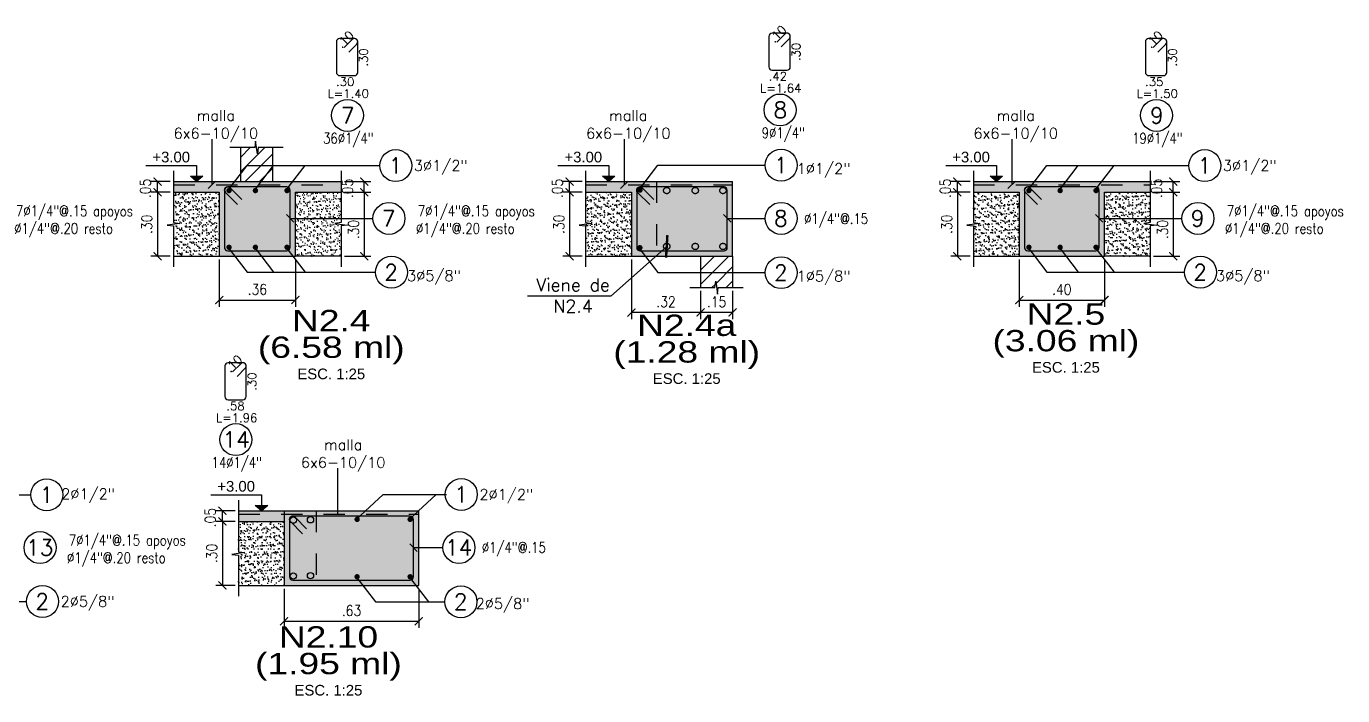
# Model space of a CAD drawing. Header units: millimetres. Extents: x -7.7 to 59, y -25.2 to 13.4.
# Drawn here: x 52.84 to 59.01, y -1.13 to 2.01 of the extents above; entities that cross this region are included whole.
import ezdxf
from ezdxf.enums import TextEntityAlignment as Align

# ---------------------------------------------------------------- set-up
doc = ezdxf.new("R2010")
doc.units = ezdxf.units.MM
doc.header["$LTSCALE"] = 0.05
doc.linetypes.add('DASHDOT2', pattern=[12.7, 6.35, -3.175, 0, -3.175])
doc.linetypes.add('HIDDEN2', pattern=[4.7625, 3.175, -1.5875])
for name, color, linetype in [('ACHURADO', 1, 'Continuous'), ('ACOTADO', 2, 'Continuous'), ('CANT_INVIS', 2, 'HIDDEN2'), ('CONT_CORTE', 4, 'Continuous'), ('TEXTO_REFUERZO', 3, 'Continuous'), ('TITULOS', 1, 'Continuous'), ('TXT_IND', 2, 'Continuous')]:
    doc.layers.add(name, color=color, linetype=linetype)
doc.styles.add('ACOTAMIENTOS', font='romans.shx', dxfattribs={"width": 0.85})
doc.styles.add('ARIAL', font='arial.ttf')
doc.styles.get("Standard").update_dxf_attribs({"font": 'romans.shx'})
doc.dimstyles.new('ACOTA_25', dxfattribs={"dimscale": 0.025, "dimtxt": 2, "dimasz": 1.5, "dimexe": 1.25, "dimexo": 0.625, "dimgap": 1, "dimtad": 1, "dimzin": 4, "dimdsep": 46, "dimtxsty": 'ACOTAMIENTOS', "dimblk1": 'ARCHTICK', "dimblk2": 'ARCHTICK', "dimsah": 1, "dimcen": 1.5, "dimclrd": 1, "dimclre": 1, "dimclrt": 256, "dimadec": 0, "dimazin": 0, "dimtfac": 1, "dimtofl": 0, "dimtmove": 2, "dimatfit": 3, "dimldrblk": 'ARCHTICK', "dimfxl": 0, "dimtolj": 1, "dimtzin": 0, "dimarcsym": 0})
pattern_1 = [(37.5, (-0.063376, 0), (-0.000960019, 0.029364794), [0, -0.0231648, 0, -0.025908, 0, -0.024765]), (7.5, (-0.063376, 0), (0.026971397, 0.043009506), [0, -0.0124968, 0, -0.0208788, 0, -0.008001]), (327.5, (-0.082122, 5e-18), (0.047459542, 8.6231e-05), [0, -0.00762, 0, -0.027432, 0, -0.035814]), (317.5, (-0.08212, 5e-18), (0.045813387, 0.01337576), [0, -0.00381, 0, -0.0179832, 0, -0.020574])]

# ---------------------------------------------------------------- blocks, each defined once
blk = doc.blocks.new('_ARCHTICK')
at = {"color": 0, "linetype": 'ByBlock', "const_width": 0.15}
blk.add_lwpolyline([(-0.5, -0.5), (0.5, 0.5)], dxfattribs=at)
blk = doc.blocks.new('*D78')
at = {"layer": 'ACOTADO', "color": 1, "lineweight": -2}
for p, q in [((53.5139, 1.2293), (53.4232, 1.2293)), ((53.4545, 1.2293), (53.4545, 0.9293)), ((53.5139, 0.9293), (53.4232, 0.9293))]:
    blk.add_line(p, q, dxfattribs=at)
at = {"layer": 'DEFPOINTS', "color": 0}
for p in [(53.5295, 1.2293), (53.4545, 0.9293), (53.5295, 0.9293)]:
    blk.add_point(p, dxfattribs=at)
at = {"layer": 'ACOTADO', "color": 1, "lineweight": -2, "xscale": 0.03750000000000001, "yscale": 0.03750000000000001, "zscale": 0.03750000000000001}
for p, rotation in [((53.4545, 1.2293), 90), ((53.4545, 0.9293), 270)]:
    blk.add_blockref('_ARCHTICK', p, dxfattribs=dict(at, rotation=rotation))
at = {"layer": 'ACOTADO', "insert": (53.4045, 1.0793), "char_height": 0.05, "attachment_point": 5, "rotation": 90, "style": 'ACOTAMIENTOS'}
blk.add_mtext('\\A1;.30', dxfattribs=at)
blk = doc.blocks.new('*D79')
at = {"layer": 'ACOTADO', "color": 1, "lineweight": -2}
for p, q in [((53.5139, 1.2793), (53.4232, 1.2793)), ((53.4545, 1.2293), (53.4545, 1.2793)), ((53.5139, 1.2293), (53.4232, 1.2293))]:
    blk.add_line(p, q, dxfattribs=at)
at = {"layer": 'DEFPOINTS', "color": 0}
for p in [(53.4545, 1.2793), (53.5295, 1.2793), (53.5295, 1.2293)]:
    blk.add_point(p, dxfattribs=at)
at = {"layer": 'ACOTADO', "color": 1, "lineweight": -2, "xscale": 0.03750000000000001, "yscale": 0.03750000000000001, "zscale": 0.03750000000000001}
for p, rotation in [((53.4545, 1.2793), 90), ((53.4545, 1.2293), 270)]:
    blk.add_blockref('_ARCHTICK', p, dxfattribs=dict(at, rotation=rotation))
at = {"layer": 'ACOTADO', "insert": (53.3976, 1.2472), "char_height": 0.05, "attachment_point": 5, "rotation": 90, "style": 'ACOTAMIENTOS'}
blk.add_mtext('\\A1;.05', dxfattribs=at)
blk = doc.blocks.new('Nivel-elev')
at = {"layer": 'TXT_IND'}
blk.add_hatch(color=1, dxfattribs=at).paths.add_polyline_path([(-0.058, 0.051), (0.058, 0.051), (0, 0)])
for p, q in [((0, 0), (-0.058, 0.051)), ((-0.058, 0.051), (0.058, 0.051)), ((0.058, 0.051), (0, 0))]:
    blk.add_line(p, q, dxfattribs=at)
blk.add_lwpolyline([(-0.476, 0.151), (0, 0.151), (0, 0.051)], dxfattribs=at)
blk.add_attdef('+2.85', (-0.476, 0.171), '', height=0.0975, dxfattribs=at)
blk = doc.blocks.new('COTA25')
at = {"layer": 'TEXTO_REFUERZO', "color": 1}
blk.add_line((0, -0.0625), (0, 0.0625), dxfattribs=at)
at = {"layer": 'TEXTO_REFUERZO'}
blk.add_line((-0.0177, -0.0177), (0.0177, 0.0177), dxfattribs=at)
blk = doc.blocks.new('*D70')
at = {"layer": 'ACOTADO', "color": 1, "lineweight": -2}
for p, q in [((54.3323, 1.2293), (54.4555, 1.2293)), ((54.4243, 1.2293), (54.4243, 0.9293)), ((54.3323, 0.9293), (54.4555, 0.9293))]:
    blk.add_line(p, q, dxfattribs=at)
at = {"layer": 'DEFPOINTS', "color": 0}
for p in [(54.3166, 1.2293), (54.3166, 0.9293), (54.4243, 0.9293)]:
    blk.add_point(p, dxfattribs=at)
at = {"layer": 'ACOTADO', "color": 1, "lineweight": -2, "xscale": 0.03750000000000001, "yscale": 0.03750000000000001, "zscale": 0.03750000000000001}
for p, rotation in [((54.4243, 1.2293), 90), ((54.4243, 0.9293), 270)]:
    blk.add_blockref('_ARCHTICK', p, dxfattribs=dict(at, rotation=rotation))
at = {"layer": 'ACOTADO', "insert": (54.3743, 1.0546), "char_height": 0.05, "attachment_point": 5, "rotation": 90, "style": 'ACOTAMIENTOS'}
blk.add_mtext('\\A1;.30', dxfattribs=at)
blk = doc.blocks.new('*D71')
at = {"layer": 'ACOTADO', "color": 1, "lineweight": -2}
for p, q in [((54.3323, 1.2793), (54.4555, 1.2793)), ((54.4243, 1.2293), (54.4243, 1.2793)), ((54.3323, 1.2293), (54.4555, 1.2293))]:
    blk.add_line(p, q, dxfattribs=at)
at = {"layer": 'DEFPOINTS', "color": 0}
for p in [(54.3166, 1.2793), (54.4243, 1.2793), (54.3166, 1.2293)]:
    blk.add_point(p, dxfattribs=at)
at = {"layer": 'ACOTADO', "color": 1, "lineweight": -2, "xscale": 0.03750000000000001, "yscale": 0.03750000000000001, "zscale": 0.03750000000000001}
for p, rotation in [((54.4243, 1.2793), 90), ((54.4243, 1.2293), 270)]:
    blk.add_blockref('_ARCHTICK', p, dxfattribs=dict(at, rotation=rotation))
at = {"layer": 'ACOTADO', "insert": (54.3462, 1.2472), "char_height": 0.05, "attachment_point": 5, "rotation": 90, "style": 'ACOTAMIENTOS'}
blk.add_mtext('\\A1;.05', dxfattribs=at)
blk = doc.blocks.new('Titulos')
at = {"layer": 'TITULOS', "color": 1, "style": 'ARIAL', "width": 1.25}
blk.add_attdef('TITULO_1', text='', height=0.2, dxfattribs=at).set_placement((0, 0.25), align=Align.MIDDLE_CENTER)
at = {"layer": 'TITULOS', "style": 'ARIAL', "width": 1.25}
blk.add_attdef('TITULO_2', text='', height=0.2, dxfattribs=at).set_placement((0, 0), align=Align.MIDDLE_CENTER)
at = {"layer": 'TITULOS', "color": 2, "width": 1.25}
for tag, p in [('ESCALA_1', (0, -0.25)), ('ESCALA_2', (0, -0.408))]:
    blk.add_attdef(tag, text='', height=0.1, dxfattribs=at).set_placement(p, align=Align.MIDDLE_CENTER)
blk = doc.blocks.new('*D282')
at = {"layer": 'ACOTADO', "color": 1, "lineweight": -2}
for p, q in [((53.7445, 0.9136), (53.7445, 0.6923)), ((54.1016, 0.9136), (54.1016, 0.6923)), ((53.7445, 0.7236), (54.1016, 0.7236))]:
    blk.add_line(p, q, dxfattribs=at)
at = {"layer": 'DEFPOINTS', "color": 0}
for p in [(53.7445, 0.9293), (54.1016, 0.9293), (54.1016, 0.7236)]:
    blk.add_point(p, dxfattribs=at)
at = {"layer": 'ACOTADO', "color": 1, "lineweight": -2, "xscale": 0.03750000000000001, "yscale": 0.03750000000000001, "zscale": 0.03750000000000001, "rotation": 180}
blk.add_blockref('_ARCHTICK', (53.7445, 0.7236), dxfattribs=at)
at = {"layer": 'ACOTADO', "color": 1, "lineweight": -2, "xscale": 0.03750000000000001, "yscale": 0.03750000000000001, "zscale": 0.03750000000000001}
blk.add_blockref('_ARCHTICK', (54.1016, 0.7236), dxfattribs=at)
at = {"layer": 'ACOTADO', "insert": (53.9231, 0.7736), "char_height": 0.05, "attachment_point": 5, "style": 'ACOTAMIENTOS'}
blk.add_mtext('\\A1;.36', dxfattribs=at)
blk = doc.blocks.new('*D72')
at = {"layer": 'ACOTADO', "color": 1, "lineweight": -2}
for p, q in [((55.447, 1.2293), (55.3564, 1.2293)), ((55.3876, 1.2293), (55.3876, 0.9293)), ((55.447, 0.9293), (55.3564, 0.9293))]:
    blk.add_line(p, q, dxfattribs=at)
at = {"layer": 'DEFPOINTS', "color": 0}
for p in [(55.4626, 1.2293), (55.3876, 0.9293), (55.4626, 0.9293)]:
    blk.add_point(p, dxfattribs=at)
at = {"layer": 'ACOTADO', "color": 1, "lineweight": -2, "xscale": 0.03750000000000001, "yscale": 0.03750000000000001, "zscale": 0.03750000000000001}
for p, rotation in [((55.3876, 1.2293), 90), ((55.3876, 0.9293), 270)]:
    blk.add_blockref('_ARCHTICK', p, dxfattribs=dict(at, rotation=rotation))
at = {"layer": 'ACOTADO', "insert": (55.3376, 1.0793), "char_height": 0.05, "attachment_point": 5, "rotation": 90, "style": 'ACOTAMIENTOS'}
blk.add_mtext('\\A1;.30', dxfattribs=at)
blk = doc.blocks.new('*D73')
at = {"layer": 'ACOTADO', "color": 1, "lineweight": -2}
for p, q in [((55.447, 1.2793), (55.3564, 1.2793)), ((55.3876, 1.2293), (55.3876, 1.2793)), ((55.447, 1.2293), (55.3564, 1.2293))]:
    blk.add_line(p, q, dxfattribs=at)
at = {"layer": 'DEFPOINTS', "color": 0}
for p in [(55.3876, 1.2793), (55.4626, 1.2793), (55.4626, 1.2293)]:
    blk.add_point(p, dxfattribs=at)
at = {"layer": 'ACOTADO', "color": 1, "lineweight": -2, "xscale": 0.03750000000000001, "yscale": 0.03750000000000001, "zscale": 0.03750000000000001}
for p, rotation in [((55.3876, 1.2793), 90), ((55.3876, 1.2293), 270)]:
    blk.add_blockref('_ARCHTICK', p, dxfattribs=dict(at, rotation=rotation))
at = {"layer": 'ACOTADO', "insert": (55.3307, 1.2472), "char_height": 0.05, "attachment_point": 5, "rotation": 90, "style": 'ACOTAMIENTOS'}
blk.add_mtext('\\A1;.05', dxfattribs=at)
blk = doc.blocks.new('*D180')
at = {"layer": 'ACOTADO', "color": 1, "lineweight": -2}
for p, q in [((57.2661, 1.2293), (57.1754, 1.2293)), ((57.2067, 1.2293), (57.2067, 0.9293)), ((57.2661, 0.9293), (57.1754, 0.9293))]:
    blk.add_line(p, q, dxfattribs=at)
at = {"layer": 'DEFPOINTS', "color": 0}
for p in [(57.2817, 1.2293), (57.2067, 0.9293), (57.2817, 0.9293)]:
    blk.add_point(p, dxfattribs=at)
at = {"layer": 'ACOTADO', "color": 1, "lineweight": -2, "xscale": 0.03750000000000001, "yscale": 0.03750000000000001, "zscale": 0.03750000000000001}
for p, rotation in [((57.2067, 1.2293), 90), ((57.2067, 0.9293), 270)]:
    blk.add_blockref('_ARCHTICK', p, dxfattribs=dict(at, rotation=rotation))
at = {"layer": 'ACOTADO', "insert": (57.1567, 1.0793), "char_height": 0.05, "attachment_point": 5, "rotation": 90, "style": 'ACOTAMIENTOS'}
blk.add_mtext('\\A1;.30', dxfattribs=at)
blk = doc.blocks.new('*D181')
at = {"layer": 'ACOTADO', "color": 1, "lineweight": -2}
for p, q in [((57.2661, 1.2793), (57.1754, 1.2793)), ((57.2067, 1.2293), (57.2067, 1.2793)), ((57.2661, 1.2293), (57.1754, 1.2293))]:
    blk.add_line(p, q, dxfattribs=at)
at = {"layer": 'DEFPOINTS', "color": 0}
for p in [(57.2067, 1.2793), (57.2817, 1.2793), (57.2817, 1.2293)]:
    blk.add_point(p, dxfattribs=at)
at = {"layer": 'ACOTADO', "color": 1, "lineweight": -2, "xscale": 0.03750000000000001, "yscale": 0.03750000000000001, "zscale": 0.03750000000000001}
for p, rotation in [((57.2067, 1.2793), 90), ((57.2067, 1.2293), 270)]:
    blk.add_blockref('_ARCHTICK', p, dxfattribs=dict(at, rotation=rotation))
at = {"layer": 'ACOTADO', "insert": (57.1498, 1.2472), "char_height": 0.05, "attachment_point": 5, "rotation": 90, "style": 'ACOTAMIENTOS'}
blk.add_mtext('\\A1;.05', dxfattribs=at)
blk = doc.blocks.new('*D182')
at = {"layer": 'ACOTADO', "color": 1, "lineweight": -2}
for p, q in [((58.1273, 1.2293), (58.2506, 1.2293)), ((58.2193, 1.2293), (58.2193, 0.9293)), ((58.1273, 0.9293), (58.2506, 0.9293))]:
    blk.add_line(p, q, dxfattribs=at)
at = {"layer": 'DEFPOINTS', "color": 0}
for p in [(58.1117, 1.2293), (58.1117, 0.9293), (58.2193, 0.9293)]:
    blk.add_point(p, dxfattribs=at)
at = {"layer": 'ACOTADO', "color": 1, "lineweight": -2, "xscale": 0.03750000000000001, "yscale": 0.03750000000000001, "zscale": 0.03750000000000001}
for p, rotation in [((58.2193, 1.2293), 90), ((58.2193, 0.9293), 270)]:
    blk.add_blockref('_ARCHTICK', p, dxfattribs=dict(at, rotation=rotation))
at = {"layer": 'ACOTADO', "insert": (58.1693, 1.0546), "char_height": 0.05, "attachment_point": 5, "rotation": 90, "style": 'ACOTAMIENTOS'}
blk.add_mtext('\\A1;.30', dxfattribs=at)
blk = doc.blocks.new('*D183')
at = {"layer": 'ACOTADO', "color": 1, "lineweight": -2}
for p, q in [((58.1273, 1.2793), (58.2506, 1.2793)), ((58.2193, 1.2293), (58.2193, 1.2793)), ((58.1273, 1.2293), (58.2506, 1.2293))]:
    blk.add_line(p, q, dxfattribs=at)
at = {"layer": 'DEFPOINTS', "color": 0}
for p in [(58.1117, 1.2793), (58.2193, 1.2793), (58.1117, 1.2293)]:
    blk.add_point(p, dxfattribs=at)
at = {"layer": 'ACOTADO', "color": 1, "lineweight": -2, "xscale": 0.03750000000000001, "yscale": 0.03750000000000001, "zscale": 0.03750000000000001}
for p, rotation in [((58.2193, 1.2793), 90), ((58.2193, 1.2293), 270)]:
    blk.add_blockref('_ARCHTICK', p, dxfattribs=dict(at, rotation=rotation))
at = {"layer": 'ACOTADO', "insert": (58.1413, 1.2472), "char_height": 0.05, "attachment_point": 5, "rotation": 90, "style": 'ACOTAMIENTOS'}
blk.add_mtext('\\A1;.05', dxfattribs=at)
blk = doc.blocks.new('*D309')
at = {"layer": 'ACOTADO', "color": 1, "lineweight": -2}
for p, q in [((57.4967, 0.9136), (57.4967, 0.6923)), ((57.8967, 0.9136), (57.8967, 0.6923)), ((57.4967, 0.7236), (57.8967, 0.7236))]:
    blk.add_line(p, q, dxfattribs=at)
at = {"layer": 'DEFPOINTS', "color": 0}
for p in [(57.4967, 0.9293), (57.8967, 0.9293), (57.8967, 0.7236)]:
    blk.add_point(p, dxfattribs=at)
at = {"layer": 'ACOTADO', "color": 1, "lineweight": -2, "xscale": 0.03750000000000001, "yscale": 0.03750000000000001, "zscale": 0.03750000000000001, "rotation": 180}
blk.add_blockref('_ARCHTICK', (57.4967, 0.7236), dxfattribs=at)
at = {"layer": 'ACOTADO', "color": 1, "lineweight": -2, "xscale": 0.03750000000000001, "yscale": 0.03750000000000001, "zscale": 0.03750000000000001}
blk.add_blockref('_ARCHTICK', (57.8967, 0.7236), dxfattribs=at)
at = {"layer": 'ACOTADO', "insert": (57.6967, 0.7736), "char_height": 0.05, "attachment_point": 5, "style": 'ACOTAMIENTOS'}
blk.add_mtext('\\A1;.40', dxfattribs=at)
blk = doc.blocks.new('*D317')
at = {"layer": 'ACOTADO', "color": 1, "lineweight": -2}
for p, q in [((56.0022, 0.7662), (56.0022, 0.634)), ((56.1522, 0.7662), (56.1522, 0.634)), ((56.1522, 0.6653), (56.0022, 0.6653))]:
    blk.add_line(p, q, dxfattribs=at)
at = {"layer": 'DEFPOINTS', "color": 0}
for p in [(56.0022, 0.7818), (56.1522, 0.7818), (56.0022, 0.6653)]:
    blk.add_point(p, dxfattribs=at)
at = {"layer": 'ACOTADO', "color": 1, "lineweight": -2, "xscale": 0.03750000000000001, "yscale": 0.03750000000000001, "zscale": 0.03750000000000001, "rotation": 180}
blk.add_blockref('_ARCHTICK', (56.0022, 0.6653), dxfattribs=at)
at = {"layer": 'ACOTADO', "color": 1, "lineweight": -2, "xscale": 0.03750000000000001, "yscale": 0.03750000000000001, "zscale": 0.03750000000000001}
blk.add_blockref('_ARCHTICK', (56.1522, 0.6653), dxfattribs=at)
at = {"layer": 'ACOTADO', "insert": (56.0772, 0.7153), "char_height": 0.05, "attachment_point": 5, "style": 'ACOTAMIENTOS'}
blk.add_mtext('\\A1;.15', dxfattribs=at)
blk = doc.blocks.new('*D318')
at = {"layer": 'ACOTADO', "color": 1, "lineweight": -2}
for p, q in [((55.6776, 0.9136), (55.6776, 0.634)), ((56.0022, 0.7662), (56.0022, 0.634)), ((56.0022, 0.6653), (55.6776, 0.6653))]:
    blk.add_line(p, q, dxfattribs=at)
at = {"layer": 'DEFPOINTS', "color": 0}
for p in [(55.6776, 0.9293), (56.0022, 0.7818), (55.6776, 0.6653)]:
    blk.add_point(p, dxfattribs=at)
at = {"layer": 'ACOTADO', "color": 1, "lineweight": -2, "xscale": 0.03750000000000001, "yscale": 0.03750000000000001, "zscale": 0.03750000000000001, "rotation": 180}
blk.add_blockref('_ARCHTICK', (55.6776, 0.6653), dxfattribs=at)
at = {"layer": 'ACOTADO', "color": 1, "lineweight": -2, "xscale": 0.03750000000000001, "yscale": 0.03750000000000001, "zscale": 0.03750000000000001}
blk.add_blockref('_ARCHTICK', (56.0022, 0.6653), dxfattribs=at)
at = {"layer": 'ACOTADO', "insert": (55.8399, 0.7153), "char_height": 0.05, "attachment_point": 5, "style": 'ACOTAMIENTOS'}
blk.add_mtext('\\A1;.32', dxfattribs=at)
blk = doc.blocks.new('*D391')
at = {"layer": 'ACOTADO', "color": 1, "lineweight": -2}
for p, q in [((53.8184, -0.3157), (53.7277, -0.3157)), ((53.759, -0.3157), (53.759, -0.6157)), ((53.8184, -0.6157), (53.7277, -0.6157))]:
    blk.add_line(p, q, dxfattribs=at)
at = {"layer": 'DEFPOINTS', "color": 0}
for p in [(53.834, -0.3157), (53.759, -0.6157), (53.834, -0.6157)]:
    blk.add_point(p, dxfattribs=at)
at = {"layer": 'ACOTADO', "color": 1, "lineweight": -2, "xscale": 0.03750000000000001, "yscale": 0.03750000000000001, "zscale": 0.03750000000000001}
for p, rotation in [((53.759, -0.3157), 90), ((53.759, -0.6157), 270)]:
    blk.add_blockref('_ARCHTICK', p, dxfattribs=dict(at, rotation=rotation))
at = {"layer": 'ACOTADO', "insert": (53.709, -0.4657), "char_height": 0.05, "attachment_point": 5, "rotation": 90, "style": 'ACOTAMIENTOS'}
blk.add_mtext('\\A1;.30', dxfattribs=at)
blk = doc.blocks.new('*D392')
at = {"layer": 'ACOTADO', "color": 1, "lineweight": -2}
for p, q in [((53.8184, -0.2657), (53.7277, -0.2657)), ((53.759, -0.3157), (53.759, -0.2657)), ((53.8184, -0.3157), (53.7277, -0.3157))]:
    blk.add_line(p, q, dxfattribs=at)
at = {"layer": 'DEFPOINTS', "color": 0}
for p in [(53.759, -0.2657), (53.834, -0.2657), (53.834, -0.3157)]:
    blk.add_point(p, dxfattribs=at)
at = {"layer": 'ACOTADO', "color": 1, "lineweight": -2, "xscale": 0.03750000000000001, "yscale": 0.03750000000000001, "zscale": 0.03750000000000001}
for p, rotation in [((53.759, -0.2657), 90), ((53.759, -0.3157), 270)]:
    blk.add_blockref('_ARCHTICK', p, dxfattribs=dict(at, rotation=rotation))
at = {"layer": 'ACOTADO', "insert": (53.7021, -0.2978), "char_height": 0.05, "attachment_point": 5, "rotation": 90, "style": 'ACOTAMIENTOS'}
blk.add_mtext('\\A1;.05', dxfattribs=at)
blk = doc.blocks.new('*D404')
at = {"layer": 'ACOTADO', "color": 1, "lineweight": -2}
for p, q in [((54.049, -0.6313), (54.049, -0.815)), ((54.6805, -0.6313), (54.6805, -0.815)), ((54.049, -0.7837), (54.6805, -0.7837))]:
    blk.add_line(p, q, dxfattribs=at)
at = {"layer": 'DEFPOINTS', "color": 0}
for p in [(54.049, -0.6157), (54.6805, -0.6157), (54.6805, -0.7837)]:
    blk.add_point(p, dxfattribs=at)
at = {"layer": 'ACOTADO', "color": 1, "lineweight": -2, "xscale": 0.03750000000000001, "yscale": 0.03750000000000001, "zscale": 0.03750000000000001, "rotation": 180}
blk.add_blockref('_ARCHTICK', (54.049, -0.7837), dxfattribs=at)
at = {"layer": 'ACOTADO', "color": 1, "lineweight": -2, "xscale": 0.03750000000000001, "yscale": 0.03750000000000001, "zscale": 0.03750000000000001}
blk.add_blockref('_ARCHTICK', (54.6805, -0.7837), dxfattribs=at)
at = {"layer": 'ACOTADO', "insert": (54.3647, -0.7337), "char_height": 0.05, "attachment_point": 5, "style": 'ACOTAMIENTOS'}
blk.add_mtext('\\A1;.63', dxfattribs=at)

msp = doc.modelspace()

# ---------------------------------------------------------------- hatches: boundary and pattern name
at = {"layer": 'ACHURADO'}
h = msp.add_hatch(dxfattribs=at)
h.set_pattern_fill('ANSI31', color=256, scale=0.015, style=0)
h.set_pattern_definition([(45, (2.979363, 1.51384), (-0.03367596, 0.03367596), [])])
h.paths.add_polyline_path([(53.9939, 1.439), (53.9269, 1.439), (53.9229, 1.409), (53.9149, 1.469), (53.9109, 1.439), (53.8439, 1.439), (53.8439, 1.2797), (53.9939, 1.2797)])
h = msp.add_hatch(color=254, dxfattribs=at)
h.dxf.hatch_style = 1
h.paths.add_polyline_path([(54.1016, 1.2293), (54.3166, 1.2293), (54.3166, 1.2793), (53.5295, 1.2793), (53.5295, 1.2293), (53.7445, 1.2293), (53.7445, 0.9293), (54.1016, 0.9293)])
h = msp.add_hatch(color=254, dxfattribs=at)
h.dxf.hatch_style = 1
h.paths.add_polyline_path([(56.1522, 1.2793), (55.4626, 1.2793), (55.4626, 1.2293), (55.6776, 1.2293), (55.6776, 0.9293), (56.1522, 0.9293)])
h = msp.add_hatch(color=254, dxfattribs=at)
h.dxf.hatch_style = 1
h.paths.add_polyline_path([(57.8967, 1.2293), (58.1117, 1.2293), (58.1117, 1.2793), (57.2817, 1.2793), (57.2817, 1.2293), (57.4967, 1.2293), (57.4967, 0.9293), (57.8967, 0.9293)])
h = msp.add_hatch(dxfattribs=at)
h.set_pattern_fill('AR-SAND', color=1, scale=0.0006, angle=360, style=0)
h.set_pattern_definition(pattern_1)
h.paths.add_polyline_path([(53.7445, 1.2293), (53.5295, 1.2293), (53.5295, 1.0873), (53.5595, 1.0833), (53.4995, 1.0753), (53.5295, 1.0713), (53.5295, 0.9293), (53.7445, 0.9293)])
h = msp.add_hatch(dxfattribs=at)
h.set_pattern_fill('AR-SAND', color=1, scale=0.0006, angle=360, style=0)
h.set_pattern_definition(pattern_1)
h.paths.add_polyline_path([(54.3166, 1.2293), (54.1016, 1.2293), (54.1016, 0.9293), (54.3166, 0.9293), (54.3166, 1.0713), (54.3466, 1.0753), (54.2866, 1.0833), (54.3166, 1.0873)])
h = msp.add_hatch(dxfattribs=at)
h.set_pattern_fill('AR-SAND', color=1, scale=0.0006, angle=360, style=0)
h.set_pattern_definition([(37.5, (-0.036622, 0), (-0.000960019, 0.029364794), [0, -0.0231648, 0, -0.025908, 0, -0.024765]), (7.5, (-0.036622, 0), (0.026971397, 0.043009506), [0, -0.0124968, 0, -0.0208788, 0, -0.008001]), (327.5, (-0.055368, 5e-18), (0.047459542, 8.6231e-05), [0, -0.00762, 0, -0.027432, 0, -0.035814]), (317.5, (-0.055368, 5e-18), (0.045813387, 0.01337576), [0, -0.00381, 0, -0.0179832, 0, -0.020574])])
h.paths.add_polyline_path([(55.6776, 1.2293), (55.4626, 1.2293), (55.4626, 1.0873), (55.4926, 1.0833), (55.4326, 1.0753), (55.4626, 1.0713), (55.4626, 0.9293), (55.6776, 0.9293)])
h = msp.add_hatch(dxfattribs=at)
h.set_pattern_fill('AR-SAND', color=1, scale=0.0006, angle=360, style=0)
h.paths.add_polyline_path([(57.4967, 1.2293), (57.2817, 1.2293), (57.2817, 1.0873), (57.3117, 1.0833), (57.2517, 1.0753), (57.2817, 1.0713), (57.2817, 0.9293), (57.4967, 0.9293)])
h = msp.add_hatch(dxfattribs=at)
h.set_pattern_fill('AR-SAND', color=1, scale=0.0006, angle=360, style=0)
h.paths.add_polyline_path([(58.0817, 1.0833), (58.1117, 1.0873), (58.1117, 1.2293), (57.8967, 1.2293), (57.8967, 0.9293), (58.1117, 0.9293), (58.1117, 1.0713), (58.1417, 1.0753)])
h = msp.add_hatch(dxfattribs=at)
h.set_pattern_fill('ANSI31', color=256, scale=0.015, style=0)
h.set_pattern_definition([(45, (7.25088, 0), (-0.03367596, 0.03367596), [])])
h.paths.add_polyline_path([(56.1522, 0.9293), (56.0022, 0.9293), (56.0022, 0.7818), (56.0692, 0.7818), (56.0732, 0.8118), (56.0812, 0.7518), (56.0852, 0.7818), (56.1522, 0.7818)])
h = msp.add_hatch(dxfattribs=at)
h.set_pattern_fill('ANGLE', color=254)
h.set_pattern_definition([(0, (0, 0), (0, 6.985), [5.08, -1.905]), (90, (0, 0), (-6.985, 4e-16), [5.08, -1.905])])
h.paths.add_polyline_path([(53.5774, -0.2846), (53.7924, -0.2846), (53.7924, -0.2346), (52.4631, -0.2346), (52.4631, -0.7438), (52.5301, -0.7438), (52.5341, -0.7138), (52.5421, -0.7738), (52.5461, -0.7438), (52.6131, -0.7438), (52.6131, -0.5846), (53.5774, -0.5846)])
h = msp.add_hatch(color=254, dxfattribs=at)
h.dxf.hatch_style = 1
h.paths.add_polyline_path([(54.6805, -0.2657), (53.834, -0.2657), (53.834, -0.3157), (54.049, -0.3157), (54.049, -0.6157), (54.6805, -0.6157)])
h = msp.add_hatch(dxfattribs=at)
h.set_pattern_fill('AR-SAND', color=1, scale=0.0006, angle=360, style=0)
h.set_pattern_definition([(37.5, (-2.67304, -0.03114), (-0.000960019, 0.029364794), [0, -0.0231648, 0, -0.025908, 0, -0.024765]), (7.5, (-2.67304, -0.03114), (0.026971397, 0.043009506), [0, -0.0124968, 0, -0.0208788, 0, -0.008001]), (327.5, (-2.691784, -0.03114), (0.047459542, 8.6231e-05), [0, -0.00762, 0, -0.027432, 0, -0.035814]), (317.5, (-2.691784, -0.03114), (0.045813387, 0.01337576), [0, -0.00381, 0, -0.0179832, 0, -0.020574])])
h.paths.add_polyline_path([(54.049, -0.3157), (53.834, -0.3157), (53.834, -0.4577), (53.864, -0.4617), (53.804, -0.4697), (53.834, -0.4737), (53.834, -0.6157), (54.049, -0.6157)])

# ---------------------------------------------------------------- linework, layer by layer
for p, q in [((53.5295, 0.9293), (53.7445, 0.9293)), ((54.3166, 0.9293), (54.1016, 0.9293)), ((55.4626, 0.9293), (55.6776, 0.9293)), ((57.2817, 0.9293), (57.4967, 0.9293)), ((58.1117, 0.9293), (57.8967, 0.9293)), ((53.834, -0.6157), (54.049, -0.6157))]:
    msp.add_line(p, q, dxfattribs=at)
at = {"layer": 'ACOTADO'}
for centre in [(54.0916, -0.3091), (54.1723, -0.3076), (54.1723, -0.5698), (54.0916, -0.5713)]:
    msp.add_circle(centre, 0.0148, dxfattribs=at)
at = {"layer": 'CANT_INVIS', "ltscale": 0.25}
for p, q in [((55.7951, 1.2793), (55.7951, 0.9293)), ((54.049, -0.2657), (54.049, -0.6157)), ((54.199, -0.2657), (54.199, -0.6157))]:
    msp.add_line(p, q, dxfattribs=at)
for centre in [(55.8433, 1.2374), (55.9771, 1.2374), (56.1071, 1.2374), (55.8433, 0.9752), (55.9771, 0.9752), (56.1071, 0.9752)]:
    msp.add_circle(centre, 0.0148, dxfattribs=at)
at = {"layer": 'CONT_CORTE'}
for p, q in [((53.8439, 1.439), (53.8439, 1.2797)), ((53.9939, 1.439), (53.9939, 1.2797)), ((53.5295, 1.2793), (54.3166, 1.2793)), ((55.4626, 1.2793), (56.1522, 1.2793)), ((57.2817, 1.2793), (58.1117, 1.2793)), ((54.1016, 1.2293), (54.3166, 1.2293)), ((57.8967, 1.2293), (58.1117, 1.2293)), ((53.7445, 0.9293), (54.1016, 0.9293)), ((55.6776, 0.9293), (56.1522, 0.9293)), ((56.0022, 0.9293), (56.0022, 0.7818)), ((56.1522, 0.9293), (56.1522, 0.7818)), ((57.4967, 0.9293), (57.8967, 0.9293)), ((53.834, -0.2657), (54.6805, -0.2657)), ((54.049, -0.6157), (54.6805, -0.6157))]:
    msp.add_line(p, q, dxfattribs=at)
at = {"layer": 'CONT_CORTE', "color": 1}
for points in [[(54.0439, 1.439), (53.9269, 1.439), (53.9229, 1.409), (53.9149, 1.469), (53.9109, 1.439), (53.7939, 1.439)], [(53.5295, 1.3293), (53.5295, 1.0873), (53.5595, 1.0833), (53.4995, 1.0753), (53.5295, 1.0713), (53.5295, 0.8793)], [(54.3166, 1.3293), (54.3166, 1.0873), (54.2866, 1.0833), (54.3466, 1.0753), (54.3166, 1.0713), (54.3166, 0.8793)], [(55.4626, 1.3293), (55.4626, 1.0873), (55.4926, 1.0833), (55.4326, 1.0753), (55.4626, 1.0713), (55.4626, 0.8793)], [(57.2817, 1.3293), (57.2817, 1.0873), (57.3117, 1.0833), (57.2517, 1.0753), (57.2817, 1.0713), (57.2817, 0.8793)], [(58.1117, 1.3293), (58.1117, 1.0873), (58.0817, 1.0833), (58.1417, 1.0753), (58.1117, 1.0713), (58.1117, 0.8793)], [(55.9522, 0.7818), (56.0692, 0.7818), (56.0732, 0.8118), (56.0812, 0.7518), (56.0852, 0.7818), (56.2022, 0.7818)], [(53.834, -0.2157), (53.834, -0.4577), (53.864, -0.4617), (53.804, -0.4697), (53.834, -0.4737), (53.834, -0.6657)]]:
    msp.add_lwpolyline(points, dxfattribs=at)
at = {"layer": 'CONT_CORTE'}
for points in [[(56.1522, 0.9293), (56.1522, 1.2793), (56.1522, 1.2793)], [(53.5295, 1.2293), (53.7445, 1.2293), (53.7445, 0.9293)], [(54.1016, 0.9293), (54.1016, 1.2293), (54.1016, 1.2293)], [(55.4626, 1.2293), (55.6776, 1.2293), (55.6776, 0.9293)], [(57.2817, 1.2293), (57.4967, 1.2293), (57.4967, 0.9293)], [(57.8967, 0.9293), (57.8967, 1.2293), (57.8967, 1.2293)], [(54.6805, -0.6157), (54.6805, -0.2657), (54.6805, -0.2657)], [(53.834, -0.3157), (54.049, -0.3157), (54.049, -0.6157)]]:
    msp.add_lwpolyline(points, dxfattribs=at)
at = {"layer": 'TEXTO_REFUERZO', "color": 1, "ltscale": 0.2}
for p, q in [((53.7096, 1.4793), (53.7096, 1.2643)), ((55.6444, 1.4793), (55.6444, 1.2643)), ((57.4617, 1.4793), (57.4617, 1.2643)), ((54.2986, -0.0657), (54.2986, -0.2807))]:
    msp.add_line(p, q, dxfattribs=at)
at = {"layer": 'TEXTO_REFUERZO'}
for p, q in [((53.6919, 1.2466), (53.7272, 1.282)), ((55.6267, 1.2466), (55.6621, 1.282)), ((57.4441, 1.2466), (57.4794, 1.282))]:
    msp.add_line(p, q, dxfattribs=at)
at = {"layer": 'TEXTO_REFUERZO', "color": 5}
for p, q in [((53.7695, 1.2393), (53.7695, 0.9693)), ((54.0616, 1.2543), (53.7845, 1.2543)), ((54.0766, 0.9697), (54.0766, 1.2393)), ((55.7026, 1.2393), (55.7026, 0.9693)), ((56.1122, 1.2543), (55.7176, 1.2543)), ((56.1272, 0.9697), (56.1272, 1.2393)), ((57.5217, 1.2393), (57.5217, 0.9693)), ((57.8567, 1.2543), (57.5367, 1.2543)), ((57.8717, 0.9697), (57.8717, 1.2393)), ((53.7845, 0.9543), (54.0616, 0.9543)), ((55.7176, 0.9543), (56.1122, 0.9543)), ((57.5367, 0.9543), (57.8567, 0.9543)), ((54.074, -0.3057), (54.074, -0.5757)), ((54.074, -0.3057), (54.074, -0.5757)), ((54.6405, -0.2907), (54.089, -0.2907)), ((54.6555, -0.5753), (54.6555, -0.3057)), ((54.089, -0.5907), (54.6405, -0.5907))]:
    msp.add_line(p, q, dxfattribs=at)
for points in [[(54.3514, 1.8869), (54.3894, 1.925, 0.668179), (54.3788, 1.9506), (54.3088, 1.9506, 0.414214), (54.2938, 1.9356), (54.2938, 1.7919, 0.414214), (54.3088, 1.7769), (54.3788, 1.7769, 0.414214), (54.3938, 1.7919), (54.3938, 1.9356, 0.668179), (54.3682, 1.9462), (54.3302, 1.9081)], [(56.3805, 1.9123), (56.4185, 1.9504, 0.668179), (56.4079, 1.976), (56.3379, 1.976, 0.414214), (56.3229, 1.961), (56.3229, 1.8173, 0.414214), (56.3379, 1.8023), (56.4079, 1.8023, 0.414214), (56.4229, 1.8173), (56.4229, 1.961, 0.668179), (56.3973, 1.9716), (56.3593, 1.9335)], [(58.1465, 1.8869), (58.1845, 1.925, 0.668179), (58.1739, 1.9506), (58.1039, 1.9506, 0.414214), (58.0889, 1.9356), (58.0889, 1.7919, 0.414214), (58.1039, 1.7769), (58.1739, 1.7769, 0.414214), (58.1889, 1.7919), (58.1889, 1.9356, 0.668179), (58.1633, 1.9462), (58.1253, 1.9081)], [(53.8281, 0.3654), (53.8661, 0.4035, 0.668179), (53.8555, 0.4291), (53.7855, 0.4291, 0.414214), (53.7705, 0.4141), (53.7705, 0.2705, 0.414214), (53.7855, 0.2555), (53.8555, 0.2555, 0.414214), (53.8705, 0.2705), (53.8705, 0.4141, 0.668179), (53.8449, 0.4247), (53.8069, 0.3866)]]:
    msp.add_lwpolyline(points, format="xyb", dxfattribs=at)
at = {"layer": 'TEXTO_REFUERZO', "color": 1}
for points in [[(53.7851, 1.2373), (53.8747, 1.3544), (54.2198, 1.3544)], [(53.9089, 1.2373), (53.9985, 1.3544), (54.0561, 1.3544)], [(54.0571, 1.2373), (54.1467, 1.3544), (54.4971, 1.3544)], [(55.7126, 1.2393), (55.8023, 1.3564), (56.3052, 1.3564)], [(57.5372, 1.2373), (57.6269, 1.3544), (58.0148, 1.3544)], [(57.6839, 1.2373), (57.7735, 1.3544), (57.874, 1.3544)], [(57.8521, 1.2373), (57.9417, 1.3544), (58.2922, 1.3544)], [(54.0766, 1.1068), (54.4654, 1.1068)], [(56.1272, 1.1068), (56.3052, 1.1068)], [(57.8717, 1.1068), (58.2605, 1.1068)], [(53.7851, 0.9713), (53.8747, 0.8541), (54.2081, 0.8541)], [(53.9089, 0.9713), (53.9985, 0.8541), (54.0362, 0.8541)], [(54.0571, 0.9713), (54.1467, 0.8541), (54.4773, 0.8541)], [(55.7126, 0.9693), (55.8023, 0.8521), (56.3052, 0.8521)], [(57.5372, 0.9713), (57.6269, 0.8541), (58.0031, 0.8541)], [(57.6839, 0.9713), (57.7735, 0.8541), (57.8541, 0.8541)], [(57.8521, 0.9713), (57.9417, 0.8541), (58.2723, 0.8541)], [(52.4166, -0.3077), (52.5062, -0.1905), (52.8601, -0.1905)], [(54.3865, -0.3057), (54.5137, -0.1886), (54.8101, -0.1886)], [(54.6351, -0.3057), (54.7623, -0.1886), (54.8047, -0.1886)], [(54.6555, -0.4382), (54.7938, -0.4382)], [(52.4166, -0.5737), (52.5062, -0.6909), (52.8402, -0.6909)], [(54.3865, -0.5753), (54.4766, -0.6924), (54.803, -0.6924)], [(54.6351, -0.5753), (54.7253, -0.6924), (54.803, -0.6924)]]:
    msp.add_lwpolyline(points, dxfattribs=at)
at = {"layer": 'TEXTO_REFUERZO', "linetype": 'DASHDOT2', "ltscale": 0.25}
for points in [[(53.5295, 1.2643), (54.3166, 1.2643)], [(55.4626, 1.2643), (56.1522, 1.2643)], [(57.2817, 1.2643), (58.1117, 1.2643)], [(53.834, -0.2807), (54.6805, -0.2807)]]:
    msp.add_lwpolyline(points, dxfattribs=at)
at = {"layer": 'TEXTO_REFUERZO', "color": 5}
for points in [[(53.8495, 1.1955), (53.7951, 1.2499, 1), (53.7739, 1.2287), (53.8305, 1.1721), (53.7739, 1.2287, -1), (53.7951, 1.2499)], [(55.7826, 1.1955), (55.7283, 1.2499, 1), (55.707, 1.2287), (55.7636, 1.1721), (55.707, 1.2287, -1), (55.7283, 1.2499)], [(57.6017, 1.1955), (57.5473, 1.2499, 1), (57.5261, 1.2287), (57.5827, 1.1721), (57.5261, 1.2287, -1), (57.5473, 1.2499)], [(54.154, -0.3495), (54.0996, -0.2951, 1), (54.0784, -0.3163), (54.135, -0.3729), (54.0784, -0.3163, -1), (54.0996, -0.2951)], [(54.154, -0.3495), (54.0996, -0.2951, 1), (54.0784, -0.3163), (54.135, -0.3729), (54.0784, -0.3163, -1), (54.0996, -0.2951)]]:
    msp.add_lwpolyline(points, format="xyb", close=True, dxfattribs=at)
at = {"layer": 'TEXTO_REFUERZO', "color": 1, "const_width": 0.0125}
for points in [[(53.7838, 1.2373, -1), (53.7963, 1.2373, -1)], [(53.9076, 1.2373, -1), (53.9201, 1.2373, -1)], [(54.0558, 1.2373, -1), (54.0683, 1.2373, -1)], [(55.7114, 1.2393, -1), (55.7239, 1.2393, -1)], [(57.536, 1.2373, -1), (57.5485, 1.2373, -1)], [(57.6827, 1.2373, -1), (57.6952, 1.2373, -1)], [(57.8509, 1.2373, -1), (57.8634, 1.2373, -1)], [(53.7838, 0.9713, 1), (53.7963, 0.9713, 1)], [(53.9076, 0.9713, 1), (53.9201, 0.9713, 1)], [(54.0558, 0.9713, 1), (54.0683, 0.9713, 1)], [(55.7114, 0.9693, 1), (55.7239, 0.9693, 1)], [(57.536, 0.9713, 1), (57.5485, 0.9713, 1)], [(57.6827, 0.9713, 1), (57.6952, 0.9713, 1)], [(57.8509, 0.9713, 1), (57.8634, 0.9713, 1)], [(54.3972, -0.3057, 1), (54.3847, -0.3057, 1)], [(54.6459, -0.3057, 1), (54.6334, -0.3057, 1)], [(54.3972, -0.5749, 1), (54.3847, -0.5749, 1)], [(54.6459, -0.5749, 1), (54.6334, -0.5749, 1)]]:
    msp.add_lwpolyline(points, format="xyb", close=True, dxfattribs=at)
at = {"layer": 'TEXTO_REFUERZO', "color": 3}
for centre in [(56.3748, 1.6155), (54.3457, 1.5901), (58.1408, 1.5901), (54.5721, 1.3544), (56.3802, 1.3564), (58.3672, 1.3544), (54.5404, 1.1068), (56.3802, 1.1068), (58.3355, 1.1068), (54.5523, 0.8541), (56.3802, 0.8521), (58.3473, 0.8541), (53.8224, 0.0686), (52.9351, -0.1905), (54.8797, -0.1886), (52.9034, -0.4382), (54.8688, -0.4382), (52.9152, -0.6909), (54.878, -0.6924)]:
    msp.add_circle(centre, 0.075, dxfattribs=at)
at = {"layer": 'TEXTO_REFUERZO', "color": 5}
for centre, start, end in [((53.7845, 1.2393), 90, 180), ((54.0616, 1.2393), 360, 90), ((55.7176, 1.2393), 90, 180), ((56.1122, 1.2393), 360, 90), ((57.5367, 1.2393), 90, 180), ((57.8567, 1.2393), 360, 90), ((53.7845, 0.9693), 180, 270), ((54.0616, 0.9693), 270.01563, 1.59189), ((55.7176, 0.9693), 180, 270), ((56.1122, 0.9693), 270.01563, 1.59189), ((57.5367, 0.9693), 180, 270), ((57.8567, 0.9693), 270.01563, 1.59189), ((54.089, -0.3057), 90, 180), ((54.089, -0.3057), 90, 180), ((54.6405, -0.3057), 360, 90), ((54.089, -0.5757), 180, 270), ((54.089, -0.5757), 180, 270), ((54.6405, -0.5757), 270.01563, 1.59189)]:
    msp.add_arc(centre, 0.015, start, end, dxfattribs=at)

# ---------------------------------------------------------------- block references
at = {"layer": 'TEXTO_REFUERZO', "color": 5, "xscale": -1}
for p in [(54.0766, 1.1068), (56.1272, 1.1068), (57.8717, 1.1068), (54.6555, -0.4382)]:
    msp.add_blockref('COTA25', p, dxfattribs=at)
at = {"layer": 'TITULOS'}
ref = msp.add_blockref('Titulos', (57.716, 0.533), dxfattribs=dict(at, xscale=0.5, yscale=0.5, zscale=0.5))
ref.add_attrib('TITULO_1', 'N2.5', dxfattribs={"color": 1, "height": 0.1, "style": 'ARIAL', "width": 1.25}).set_placement((57.716, 0.658), align=Align.MIDDLE_CENTER)
ref.add_attrib('TITULO_2', '(3.06 ml)', dxfattribs={"height": 0.1, "style": 'ARIAL', "width": 1.25}).set_placement((57.716, 0.533), align=Align.MIDDLE_CENTER)
ref.add_attrib('ESCALA_1', 'ESC. 1:25', dxfattribs={"color": 2, "height": 0.05, "style": 'ARIAL'}).set_placement((57.716, 0.4077), align=Align.MIDDLE_CENTER)
ref = msp.add_blockref('Titulos', (54.2697, 0.5023), dxfattribs=dict(at, xscale=0.5, yscale=0.5, zscale=0.5))
ref.add_attrib('TITULO_1', 'N2.4', dxfattribs={"color": 1, "height": 0.1, "style": 'ARIAL', "width": 1.25}).set_placement((54.2697, 0.6273), align=Align.MIDDLE_CENTER)
ref.add_attrib('TITULO_2', '(6.58 ml)', dxfattribs={"height": 0.1, "style": 'ARIAL', "width": 1.25}).set_placement((54.2697, 0.5023), align=Align.MIDDLE_CENTER)
ref.add_attrib('ESCALA_1', 'ESC. 1:25', dxfattribs={"color": 2, "height": 0.05, "style": 'ARIAL'}).set_placement((54.2697, 0.377), align=Align.MIDDLE_CENTER)
ref = msp.add_blockref('Titulos', (55.9371, 0.4802), dxfattribs=dict(at, xscale=0.5, yscale=0.5, zscale=0.5))
ref.add_attrib('TITULO_1', 'N2.4a', dxfattribs={"color": 1, "height": 0.1, "style": 'ARIAL', "width": 1.25}).set_placement((55.9371, 0.6052), align=Align.MIDDLE_CENTER)
ref.add_attrib('TITULO_2', '(1.28 ml)', dxfattribs={"height": 0.1, "style": 'ARIAL', "width": 1.25}).set_placement((55.9371, 0.4802), align=Align.MIDDLE_CENTER)
ref.add_attrib('ESCALA_1', 'ESC. 1:25', dxfattribs={"color": 2, "height": 0.05, "style": 'ARIAL'}).set_placement((55.9371, 0.355), align=Align.MIDDLE_CENTER)
ref = msp.add_blockref('Titulos', (54.2565, -0.9821), dxfattribs=dict(at, xscale=0.5, yscale=0.5, zscale=0.5))
ref.add_attrib('TITULO_1', 'N2.10', dxfattribs={"color": 1, "height": 0.1, "style": 'ARIAL', "width": 1.25}).set_placement((54.2565, -0.8571), align=Align.MIDDLE_CENTER)
ref.add_attrib('TITULO_2', '(1.95 ml)', dxfattribs={"height": 0.1, "style": 'ARIAL', "width": 1.25}).set_placement((54.2565, -0.9821), align=Align.MIDDLE_CENTER)
ref.add_attrib('ESCALA_1', 'ESC. 1:25', dxfattribs={"color": 2, "height": 0.05, "style": 'ARIAL'}).set_placement((54.2565, -1.1073), align=Align.MIDDLE_CENTER)
at = {"layer": 'TXT_IND'}
ref = msp.add_blockref('Nivel-elev', (53.6379, 1.2793), dxfattribs=dict(at, xscale=0.5, yscale=0.5, zscale=0.5))
ref.add_attrib('+2.85', '+3.00', dxfattribs={"height": 0.05, "style": 'ARIAL'}).set_placement((53.5189, 1.3546), align=Align.BOTTOM_CENTER)
ref = msp.add_blockref('Nivel-elev', (55.571, 1.2793), dxfattribs=dict(at, xscale=0.5, yscale=0.5, zscale=0.5))
ref.add_attrib('+2.85', '+3.00', dxfattribs={"height": 0.05, "style": 'ARIAL'}).set_placement((55.452, 1.3546), align=Align.BOTTOM_CENTER)
ref = msp.add_blockref('Nivel-elev', (57.3901, 1.2793), dxfattribs=dict(at, xscale=0.5, yscale=0.5, zscale=0.5))
ref.add_attrib('+2.85', '+3.00', dxfattribs={"height": 0.05, "style": 'ARIAL'}).set_placement((57.2711, 1.3546), align=Align.BOTTOM_CENTER)
ref = msp.add_blockref('Nivel-elev', (53.9424, -0.2657), dxfattribs=dict(at, xscale=0.5, yscale=0.5, zscale=0.5))
ref.add_attrib('+2.85', '+3.00', dxfattribs={"height": 0.05, "style": 'ARIAL'}).set_placement((53.8234, -0.1904), align=Align.BOTTOM_CENTER)

# ---------------------------------------------------------------- texts
at = {"layer": 'TEXTO_REFUERZO', "color": 2}
for s, rotation, p in [('.10', 45, (54.3349, 1.9469)), ('.10', 45, (56.364, 1.9723)), ('.10', 45, (58.1299, 1.9469)), ('.30', 90, (56.4502, 1.8877)), ('.30', 90, (54.4211, 1.8623)), ('.30', 90, (58.2161, 1.8623)), ('.10', 45, (53.8116, 0.4254)), ('.30', 90, (53.8978, 0.3408))]:
    msp.add_text(s, height=0.04, rotation=rotation, dxfattribs=at).set_placement(p, align=Align.MIDDLE_CENTER)
for s, p in [('.42', (56.3646, 1.7735)), ('.30', (54.3355, 1.7481)), ('L=1.64', (56.3783, 1.7178)), ('.35', (58.1306, 1.7481)), ('L=1.40', (54.3492, 1.6923)), ('L=1.50', (58.1442, 1.6923)), ('L=1.96', (53.8259, 0.1709)), ('.58', (53.8209, 0.2266))]:
    msp.add_text(s, height=0.04, dxfattribs=at).set_placement(p, align=Align.MIDDLE_CENTER)
at = {"layer": 'TEXTO_REFUERZO', "color": 3}
for s, p in [('7', (54.3472, 1.5901)), ('8', (56.3763, 1.6155)), ('9', (58.1423, 1.5901)), ('1', (54.5706, 1.3544)), ('1', (56.3787, 1.3564)), ('1', (58.3657, 1.3544)), ('7', (54.539, 1.1068)), ('8', (56.3787, 1.1068)), ('9', (58.334, 1.1068)), ('2', (54.5508, 0.8541)), ('2', (56.3787, 0.8521)), ('2', (58.3458, 0.8541)), ('14', (53.8239, 0.0686)), ('1', (52.9336, -0.1905)), ('1', (54.8782, -0.1886)), ('13', (52.9019, -0.4382)), ('14', (54.8673, -0.4382)), ('2', (52.9137, -0.6909)), ('2', (54.8765, -0.6924))]:
    msp.add_text(s, height=0.075, dxfattribs=at).set_placement(p, align=Align.MIDDLE_CENTER)
at = {"layer": 'TEXTO_REFUERZO', "color": 2, "width": 0.8}
for s, p in [('36%%C1/4"', (54.2317, 1.4829)), ('9%%C1/4"', (56.2892, 1.5083)), ('19%%C1/4"', (58.0268, 1.4829)), ('14%%C1/4"', (53.7084, -0.0386))]:
    msp.add_text(s, height=0.05, dxfattribs=at).set_placement(p, align=Align.MIDDLE_LEFT)
at = {"layer": 'TEXTO_REFUERZO', "color": 2}
for s, p in [('3%%C1/2"', (54.6571, 1.3544)), ('1%%C1/2"', (56.453, 1.3402)), ('3%%C1/2"', (58.4522, 1.3544)), ('3%%C5/8"', (54.6251, 0.8379)), ('1%%C5/8"', (56.453, 0.8359)), ('3%%C5/8"', (58.4201, 0.8379)), ('2%%C1/2"', (53.0027, -0.1864)), ('2%%C1/2"', (54.9647, -0.1886)), ('2%%C5/8"', (53.0002, -0.6909)), ('2%%C5/8"', (54.9469, -0.701))]:
    msp.add_text(s, height=0.05, dxfattribs=at).set_placement(p, align=Align.MIDDLE_LEFT)
at = {"layer": 'TEXTO_REFUERZO', "color": 2, "width": 0.8}
for s, p in [('7%%C1/4"@.15 apoyos', (53.3395, 1.1417)), ('7%%C1/4"@.15 apoyos', (55.2243, 1.1417)), ('7%%C1/4"@.15 apoyos', (59.0194, 1.1417)), ('%%C1/4"@.15', (56.788, 1.1055)), ('%%C1/4"@.20 resto', (53.2452, 1.0596)), ('%%C1/4"@.20 resto', (55.13, 1.0596)), ('%%C1/4"@.20 resto', (58.9251, 1.0596)), ('7%%C1/4"@.15 apoyos', (53.5872, -0.4033)), ('%%C1/4"@.15', (55.2763, -0.4371)), ('%%C1/4"@.20 resto', (53.4929, -0.4854))]:
    msp.add_text(s, height=0.05, dxfattribs=at).set_placement(p, align=Align.MIDDLE_RIGHT)
at = {"layer": 'TEXTO_REFUERZO', "color": 2, "char_height": 0.05, "attachment_point": 8}
for insert, width in [((53.7283, 1.4646), 0.77905), ((55.6631, 1.4646), 0.77905), ((57.4805, 1.4646), 0.77905), ((54.3255, -0.0804), 0.992205)]:
    msp.add_mtext('malla\\P6x6-10/10', dxfattribs=dict(at, insert=insert, width=width))
at = {"layer": 'TXT_IND', "color": 4, "insert": (55.4038, 0.6647), "char_height": 0.06, "attachment_point": 8}
msp.add_mtext('Viene de\\PN2.4', dxfattribs=at)

# ---------------------------------------------------------------- dimensions: what is measured, and where the dimension line sits
at = {"layer": 'ACOTADO'}
for base, p1, p2, picture, middle in [((53.4545, 1.2793), (53.5295, 1.2293), (53.5295, 1.2793), '*D79', (53.3976, 1.2472)), ((54.4243, 1.2793), (54.3166, 1.2293), (54.3166, 1.2793), '*D71', (54.3462, 1.2472)), ((55.3876, 1.2793), (55.4626, 1.2293), (55.4626, 1.2793), '*D73', (55.3307, 1.2472)), ((57.2067, 1.2793), (57.2817, 1.2293), (57.2817, 1.2793), '*D181', (57.1498, 1.2472)), ((58.2193, 1.2793), (58.1117, 1.2293), (58.1117, 1.2793), '*D183', (58.1413, 1.2472)), ((54.4243, 0.9293), (54.3166, 1.2293), (54.3166, 0.9293), '*D70', (54.3743, 1.0546)), ((58.2193, 0.9293), (58.1117, 1.2293), (58.1117, 0.9293), '*D182', (58.1693, 1.0546)), ((53.759, -0.2657), (53.834, -0.3157), (53.834, -0.2657), '*D392', (53.7021, -0.2978))]:
    dim = msp.add_linear_dim(base=base, p1=p1, p2=p2, angle=90, dimstyle='ACOTA_25', dxfattribs=at)
    dim.commit()
    dim.dimension.update_dxf_attribs({"geometry": picture, "text_midpoint": middle, "dimtype": 160})
for base, p1, p2, picture, middle in [((53.4545, 0.9293), (53.5295, 1.2293), (53.5295, 0.9293), '*D78', (53.4045, 1.0793)), ((55.3876, 0.9293), (55.4626, 1.2293), (55.4626, 0.9293), '*D72', (55.3376, 1.0793)), ((57.2067, 0.9293), (57.2817, 1.2293), (57.2817, 0.9293), '*D180', (57.1567, 1.0793)), ((53.759, -0.6157), (53.834, -0.3157), (53.834, -0.6157), '*D391', (53.709, -0.4657))]:
    dim = msp.add_linear_dim(base=base, p1=p1, p2=p2, angle=90, dimstyle='ACOTA_25', dxfattribs=at)
    dim.commit()
    dim.dimension.update_dxf_attribs({"geometry": picture, "text_midpoint": middle})
for p1, p2, picture, middle in [((53.7445, 0.9293), (54.1016, 0.9293), '*D282', (53.9231, 0.7736)), ((57.4967, 0.9293), (57.8967, 0.9293), '*D309', (57.6967, 0.7736))]:
    dim = msp.add_aligned_dim(p1=p1, p2=p2, distance=-0.2057, dimstyle='ACOTA_25', dxfattribs=at)
    dim.commit()
    dim.dimension.update_dxf_attribs({"geometry": picture, "text_midpoint": middle})
for base, p1, p2, picture, middle in [((55.6776, 0.6653), (56.0022, 0.7818), (55.6776, 0.9293), '*D318', (55.8399, 0.7153)), ((56.0022, 0.6653), (56.1522, 0.7818), (56.0022, 0.7818), '*D317', (56.0772, 0.7153)), ((54.6805, -0.7837), (54.049, -0.6157), (54.6805, -0.6157), '*D404', (54.3647, -0.7337))]:
    dim = msp.add_linear_dim(base=base, p1=p1, p2=p2, dimstyle='ACOTA_25', dxfattribs=at)
    dim.commit()
    dim.dimension.update_dxf_attribs({"geometry": picture, "text_midpoint": middle})

# ---------------------------------------------------------------- leaders
at = {"layer": 'TXT_IND'}
msp.add_leader([(55.8433, 0.9752), (55.5808, 0.7418), (55.19, 0.7418)], dimstyle='ACOTA_25', override={"dimasz": 3, "dimgap": 1, "dimtad": 0}, dxfattribs=at)

doc.saveas('drawing.dxf')
